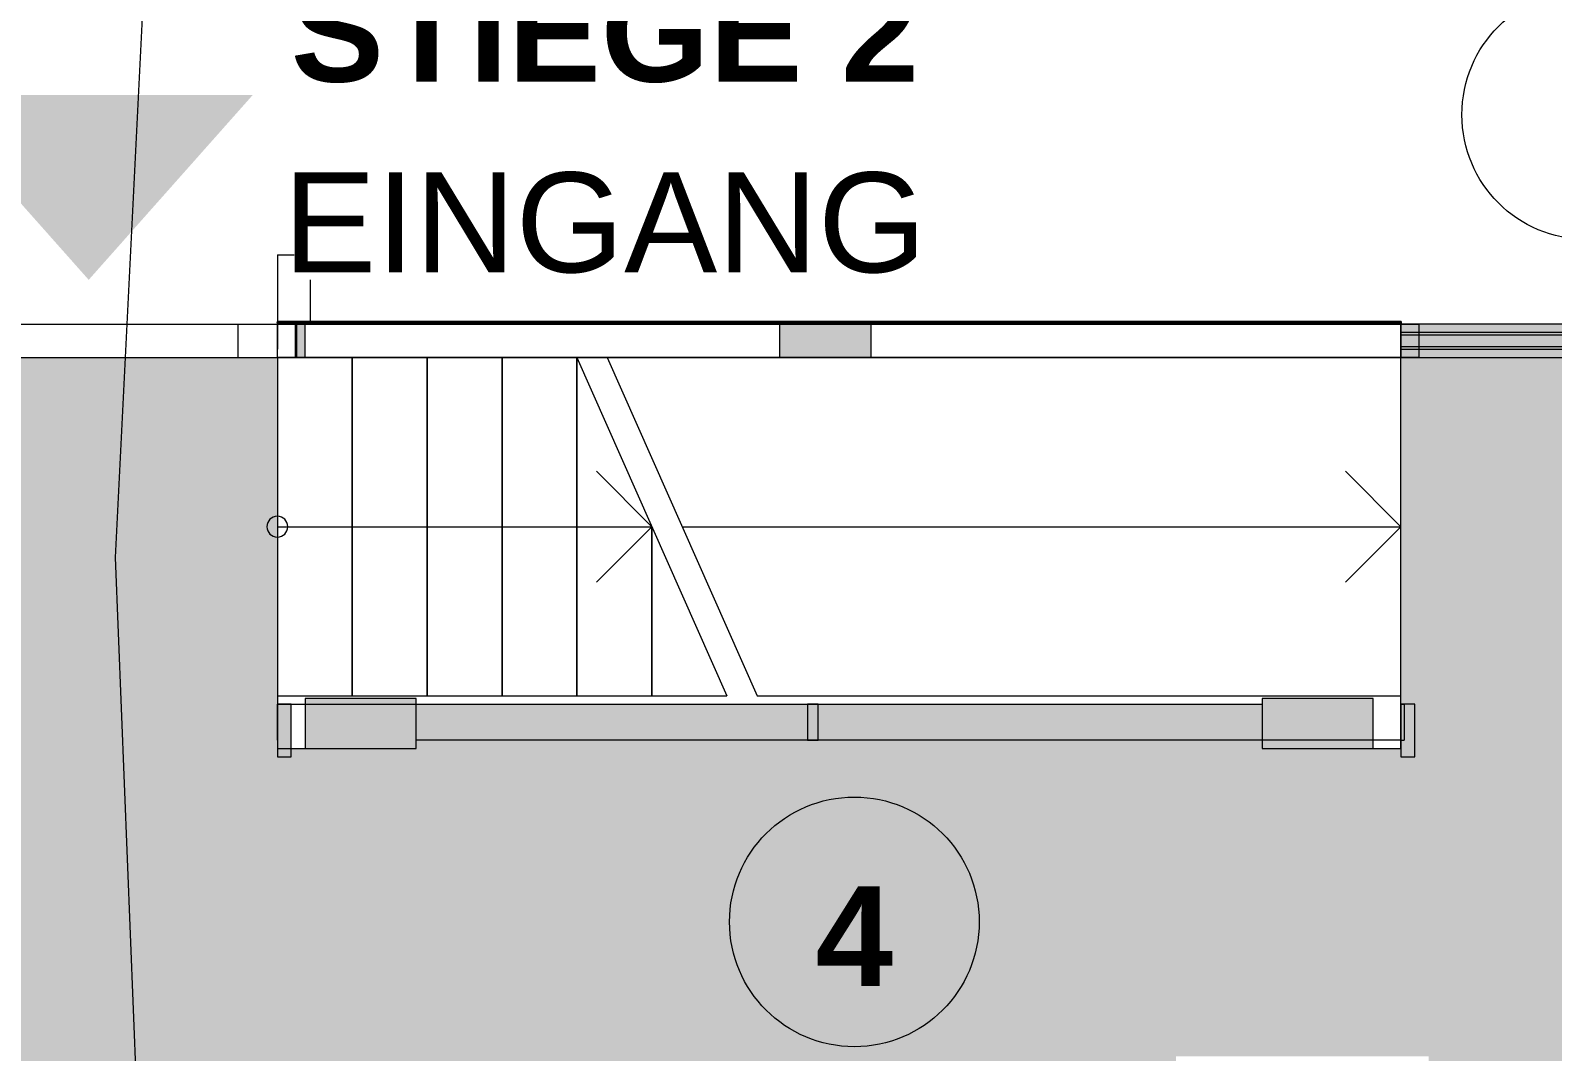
# Model space of a CAD drawing. Header units: metres. Extents: x -3.9 to 83, y -38 to 6.2.
# Drawn here: x 37.72 to 43.21, y -26.16 to -22.48 of the extents above; entities that cross this region are included whole.
import ezdxf

# ---------------------------------------------------------------- set-up
doc = ezdxf.new("R2010")
doc.units = ezdxf.units.M
doc.header["$MEASUREMENT"] = 0
doc.set_wipeout_variables(frame=1)
doc.linetypes.add('Schnittlinie', pattern=[0.006, 0.003, -0.0015, 0, -0.0015])
doc.linetypes.add('Wipeout_Contour', pattern=[1, 0, -1])
for name, color, linetype in [('0._Erdgeschoß PP Icon_1_0', 7, 'Continuous'), ('0._Erdgeschoß PP Icon_1_110 Wand Aussen', 7, 'Continuous'), ('0._Erdgeschoß PP Icon_1_140 Brüstung', 7, 'Continuous'), ('0._Erdgeschoß PP Icon_1_150 Stütze', 7, 'Continuous'), ('0._Erdgeschoß PP Icon_1_165 Fassadengestaltung 1 Rankgerüst', 7, 'Continuous'), ('0._Erdgeschoß PP Icon_1_410 Treppe', 7, 'Continuous'), ('0._Erdgeschoß PP Icon_1_710 Gelände', 7, 'Continuous'), ('0._Erdgeschoß PP Icon_1_810 Raum', 7, 'Continuous'), ('0._Erdgeschoß PP Icon_1_815 Raumbegrenzung', 7, 'Continuous'), ('0._Erdgeschoß PP Icon_1_905 VP Beschriftung Übersicht.Übersicht', 7, 'Continuous')]:
    doc.layers.add(name, color=color, linetype=linetype)
doc.styles.add('ERSTELLTER_STIL_11', font='arial.ttf')

msp = doc.modelspace()

# ---------------------------------------------------------------- wipeouts: each hides what was drawn before it
at = {"color": 254, "linetype": 'Wipeout_Contour', "lineweight": 0, "ltscale": 193.488375}
msp.add_wipeout([(28.2051, 3.5109), (28.2051, -37.8391), (52.5858, -37.8391), (52.5858, 3.5109)], dxfattribs=at).dxf.layer = '0._Erdgeschoß PP Icon_1_0'

# ---------------------------------------------------------------- next in the draw order: hatches: boundary and pattern name
at = {"layer": '0._Erdgeschoß PP Icon_1_110 Wand Aussen', "linetype": 'Continuous', "lineweight": 0, "true_color": 0x000000}
for points in [[(43.9734, -23.5404), (42.6634, -23.5404), (42.6634, -23.5704), (43.9734, -23.5704)], [(43.9234, -23.5804), (42.6634, -23.5804), (42.6634, -23.6204), (43.9234, -23.6204)], [(43.8834, -23.6304), (42.6634, -23.6304), (42.6634, -23.6604), (43.8834, -23.6604)]]:
    msp.add_hatch(color=18, dxfattribs=at).paths.add_polyline_path(points)
at = {"layer": '0._Erdgeschoß PP Icon_1_110 Wand Aussen', "linetype": 'Continuous', "lineweight": 0, "true_color": 0xffffff}
for points in [[(43.9634, -23.5704), (42.6634, -23.5704), (42.6634, -23.5804), (43.9634, -23.5804)], [(43.9134, -23.6204), (42.6634, -23.6204), (42.6634, -23.6304), (43.9134, -23.6304)]]:
    msp.add_hatch(color=7, dxfattribs=at).paths.add_polyline_path(points)
at = {"layer": '0._Erdgeschoß PP Icon_1_140 Brüstung', "linetype": 'Continuous', "lineweight": 0, "true_color": 0x000000}
for points in [[(38.6134, -24.9104), (38.6134, -25.1004), (38.6634, -25.1004), (38.6634, -24.9104)], [(42.6634, -24.9104), (42.6634, -25.1004), (42.7134, -25.1004), (42.7134, -24.9104)]]:
    msp.add_hatch(color=18, dxfattribs=at).paths.add_polyline_path(points)
at = {"layer": '0._Erdgeschoß PP Icon_1_150 Stütze', "linetype": 'Continuous', "lineweight": 0, "true_color": 0x000000}
for points in [[(38.7134, -25.0704), (39.1134, -25.0704), (39.1134, -24.8904), (38.7134, -24.8904)], [(42.1634, -25.0704), (42.5634, -25.0704), (42.5634, -24.8904), (42.1634, -24.8904)]]:
    msp.add_hatch(color=18, dxfattribs=at).paths.add_polyline_path(points)
at = {"layer": '0._Erdgeschoß PP Icon_1_810 Raum', "linetype": 'Continuous', "lineweight": 0, "true_color": 0x191919}
msp.add_hatch(color=250, dxfattribs=at).paths.add_polyline_path([(44.1534, -26.3404), (44.1534, -25.1104), (43.8834, -25.1104), (43.8834, -23.6604), (42.6634, -23.6604), (42.6634, -25.0704), (42.1634, -25.0704), (42.1634, -24.9104), (39.1134, -24.9104), (39.1134, -25.0704), (38.6134, -25.0704), (38.6134, -23.6604), (37.2534, -23.6604), (37.2534, -23.8454), (37.2534, -26.3404), (39.6934, -26.3404), (39.8734, -26.3404), (39.8734, -26.4304), (41.4934, -26.4304), (41.4934, -26.3404), (41.6734, -26.3404), (41.8534, -26.3404), (41.8534, -26.1804), (42.7634, -26.1804), (42.7634, -26.3404)])
at = {"layer": '0._Erdgeschoß PP Icon_1_905 VP Beschriftung Übersicht.Übersicht', "linetype": 'Continuous', "lineweight": 0, "true_color": 0x003a6c}
msp.add_hatch(color=156, dxfattribs=at).paths.add_polyline_path([(38.5246, -22.7142), (37.3422, -22.7142), (37.9334, -23.3804)])
at = {"layer": '0._Erdgeschoß PP Icon_1_905 VP Beschriftung Übersicht.Übersicht', "linetype": 'Continuous', "lineweight": 0, "true_color": 0x00070e}
msp.add_hatch(color=178, dxfattribs=at).paths.add_polyline_path([(38.5246, -22.7142), (37.3422, -22.7142), (37.9334, -23.3804)])

# ---------------------------------------------------------------- next in the draw order: linework, layer by layer
at = {"layer": '0._Erdgeschoß PP Icon_1_110 Wand Aussen', "color": 7, "linetype": 'Continuous', "lineweight": 18, "ltscale": 1000}
for p, q in [((43.9634, -23.5704), (42.6634, -23.5704)), ((43.9234, -23.5804), (42.6634, -23.5804)), ((42.6634, -23.6204), (43.9134, -23.6204)), ((42.6634, -23.6304), (43.8834, -23.6304))]:
    msp.add_line(p, q, dxfattribs=at)
at = {"layer": '0._Erdgeschoß PP Icon_1_110 Wand Aussen', "color": 7, "linetype": 'Continuous', "lineweight": 18, "ltscale": 1000, "flags": 128}
for points in [[(43.9734, -23.5404), (42.6634, -23.5404)], [(42.6634, -23.5404), (42.6634, -23.5704)], [(42.6634, -23.5704), (42.6634, -23.5804)], [(42.6634, -23.5804), (42.6634, -23.6204)], [(42.6634, -23.6204), (42.6634, -23.6304)], [(42.6634, -23.6304), (42.6634, -23.6604)], [(42.6634, -23.6604), (43.8834, -23.6604)]]:
    msp.add_lwpolyline(points, dxfattribs=at)
at = {"layer": '0._Erdgeschoß PP Icon_1_140 Brüstung', "color": 7, "linetype": 'Schnittlinie', "lineweight": 13, "ltscale": 1000, "flags": 128}
for points in [[(38.4722, -23.6604), (38.4722, -23.5404)], [(42.7284, -23.5404), (42.7284, -23.6604)], [(38.6134, -24.9104), (42.6634, -24.9104)], [(38.6134, -25.0404), (38.6134, -24.9104)], [(39.1134, -24.9104), (40.525, -24.9104)], [(39.1134, -25.0404), (39.1134, -24.9104)], [(40.525, -24.9104), (40.525, -25.0404)], [(40.5625, -24.9104), (40.525, -24.9104)], [(40.5625, -25.0404), (40.5625, -24.9104)], [(42.6634, -24.9104), (42.6749, -24.9104)], [(42.6634, -24.9104), (42.6634, -25.0404)], [(42.6749, -24.9104), (42.6749, -25.0404)], [(42.6634, -25.0404), (38.6134, -25.0404)], [(40.525, -25.0404), (39.1134, -25.0404)], [(40.525, -25.0404), (40.5625, -25.0404)], [(42.6634, -25.0404), (42.6749, -25.0404)]]:
    msp.add_lwpolyline(points, dxfattribs=at)
at = {"layer": '0._Erdgeschoß PP Icon_1_140 Brüstung', "color": 255, "linetype": 'Schnittlinie', "lineweight": 0, "ltscale": 1000, "flags": 128}
for points in [[(38.6134, -24.9104), (38.6134, -25.1004), (38.6634, -25.1004), (38.6634, -24.9104)], [(42.6634, -24.9104), (42.6634, -25.1004), (42.7134, -25.1004), (42.7134, -24.9104)]]:
    msp.add_lwpolyline(points, close=True, dxfattribs=at)
at = {"layer": '0._Erdgeschoß PP Icon_1_150 Stütze', "color": 7, "linetype": 'Continuous', "lineweight": 18, "ltscale": 1000, "flags": 128}
for points in [[(38.7134, -25.0704), (39.1134, -25.0704), (39.1134, -24.8904), (38.7134, -24.8904)], [(42.1634, -25.0704), (42.5634, -25.0704), (42.5634, -24.8904), (42.1634, -24.8904)]]:
    msp.add_lwpolyline(points, close=True, dxfattribs=at)
at = {"layer": '0._Erdgeschoß PP Icon_1_410 Treppe', "color": 7, "linetype": 'Continuous', "lineweight": 18, "ltscale": 1000}
for p, q in [((38.8834, -23.6604), (38.6134, -23.6604)), ((38.6134, -23.6604), (38.6134, -24.8804)), ((38.8834, -24.8804), (38.8834, -23.6604)), ((39.1534, -23.6604), (38.8834, -23.6604)), ((38.8834, -23.6604), (38.8834, -24.8804)), ((39.1534, -24.8804), (39.1534, -23.6604)), ((39.4234, -23.6604), (39.1534, -23.6604)), ((39.1534, -23.6604), (39.1534, -24.8804)), ((39.4234, -24.8804), (39.4234, -23.6604)), ((39.6934, -23.6604), (39.4234, -23.6604)), ((39.4234, -23.6604), (39.4234, -24.8804)), ((39.6934, -24.8804), (39.6934, -23.6604)), ((39.6934, -23.6604), (39.6934, -24.8804)), ((39.6934, -23.6604), (40.2334, -24.8804)), ((39.9634, -24.8804), (39.9634, -24.2704)), ((39.9634, -24.2704), (39.9634, -24.8804)), ((38.6134, -24.8804), (38.8834, -24.8804)), ((38.8834, -24.8804), (39.1534, -24.8804)), ((39.1534, -24.8804), (39.4234, -24.8804)), ((39.4234, -24.8804), (39.6934, -24.8804)), ((39.6934, -24.8804), (39.9634, -24.8804)), ((39.9634, -24.8804), (40.2334, -24.8804))]:
    msp.add_line(p, q, dxfattribs=at)
at = {"layer": '0._Erdgeschoß PP Icon_1_410 Treppe', "color": 7, "linetype": 'Schnittlinie', "lineweight": 18, "ltscale": 1000}
for p, q in [((42.6634, -23.6604), (39.8028, -23.6604)), ((39.8028, -23.6604), (40.3428, -24.8804)), ((42.6634, -24.8804), (42.6634, -23.6604)), ((40.3428, -24.8804), (42.6634, -24.8804))]:
    msp.add_line(p, q, dxfattribs=at)
at = {"layer": '0._Erdgeschoß PP Icon_1_410 Treppe', "color": 7, "linetype": 'Continuous', "lineweight": 13, "ltscale": 1000}
for p, q in [((39.9634, -24.2704), (39.7634, -24.0704)), ((38.6134, -24.2704), (38.8834, -24.2704)), ((38.8834, -24.2704), (39.9634, -24.2704)), ((39.7634, -24.4704), (39.9634, -24.2704))]:
    msp.add_line(p, q, dxfattribs=at)
at = {"layer": '0._Erdgeschoß PP Icon_1_410 Treppe', "color": 7, "linetype": 'Schnittlinie', "lineweight": 13, "ltscale": 1000}
for p, q in [((42.6634, -24.2704), (42.4634, -24.0704)), ((40.0728, -24.2704), (42.3934, -24.2704)), ((42.3934, -24.2704), (42.6634, -24.2704)), ((42.4634, -24.4704), (42.6634, -24.2704))]:
    msp.add_line(p, q, dxfattribs=at)
at = {"layer": '0._Erdgeschoß PP Icon_1_410 Treppe', "color": 7, "linetype": 'Continuous', "lineweight": 13, "ltscale": 1000, "flags": 128}
msp.add_lwpolyline([(38.6134, -24.3079, 1), (38.6134, -24.2329, 1)], format="xyb", close=True, dxfattribs=at)
at = {"layer": '0._Erdgeschoß PP Icon_1_710 Gelände', "color": 83, "linetype": 'Continuous', "lineweight": 13, "ltscale": 1000, "true_color": 0x89cd89}
for p, q in [((38.447, -16.0206), (38.0285, -24.3819)), ((38.0285, -24.3819), (38.2203, -29.1797))]:
    msp.add_line(p, q, dxfattribs=at)
at = {"layer": '0._Erdgeschoß PP Icon_1_905 VP Beschriftung Übersicht.Übersicht', "color": 7, "linetype": 'Continuous', "lineweight": 13, "ltscale": 1000}
for centre in [(43.3334, -22.785), (40.6934, -25.6952)]:
    msp.add_circle(centre, 0.45, dxfattribs=at)

# ---------------------------------------------------------------- next in the draw order: texts
at = {"layer": '0._Erdgeschoß PP Icon_1_905 VP Beschriftung Übersicht.Übersicht', "color": 7, "linetype": 'Continuous', "lineweight": 13, "insert": (40.6934, -25.9266), "char_height": 0.360003, "attachment_point": 8, "style": 'ERSTELLTER_STIL_11'}
msp.add_mtext('\\A1;{\\pqc;\\fHelvetica|b1|i0|c0|p0;\\W1.000000;4}', dxfattribs=at)

# ---------------------------------------------------------------- next in the draw order: wipeouts: each hides what was drawn before it
at = {"color": 254, "linetype": 'Wipeout_Contour', "lineweight": 0, "ltscale": 184.14431}
msp.add_wipeout([(38.7334, -23.5704), (40.3534, -23.5704), (40.3534, -23.5404), (38.7334, -23.5404)], dxfattribs=at).dxf.layer = '0._Erdgeschoß PP Icon_1_140 Brüstung'

# ---------------------------------------------------------------- next in the draw order: linework, layer by layer
at = {"layer": '0._Erdgeschoß PP Icon_1_165 Fassadengestaltung 1 Rankgerüst', "color": 7, "linetype": 'Continuous', "lineweight": 13, "ltscale": 1000}
for p, q in [((38.8165, -23.5344), (38.8154, -23.5344)), ((38.8154, -23.5344), (38.8154, -23.5354)), ((38.8154, -23.5354), (38.8165, -23.5354)), ((38.8165, -23.5354), (38.8154, -23.5354)), ((38.8159, -23.5344), (38.8159, -23.5354)), ((38.9172, -23.5344), (38.8165, -23.5344)), ((38.9172, -23.5354), (38.8165, -23.5354)), ((38.9166, -23.5344), (38.9166, -23.5354)), ((39.0179, -23.5344), (38.9172, -23.5344)), ((38.9172, -23.5344), (38.9172, -23.5354)), ((39.0179, -23.5354), (38.9172, -23.5354)), ((38.9177, -23.5344), (38.9177, -23.5354)), ((39.019, -23.5344), (39.0179, -23.5344)), ((39.0179, -23.5344), (39.0179, -23.5354)), ((39.019, -23.5354), (39.0179, -23.5354)), ((39.0184, -23.5344), (39.0184, -23.5354)), ((39.1197, -23.5344), (39.019, -23.5344)), ((39.019, -23.5344), (39.019, -23.5354)), ((39.1197, -23.5354), (39.019, -23.5354)), ((39.1191, -23.5344), (39.1191, -23.5354)), ((39.2204, -23.5344), (39.1197, -23.5344)), ((39.1197, -23.5344), (39.1197, -23.5354)), ((39.2204, -23.5354), (39.1197, -23.5354)), ((39.1202, -23.5344), (39.1202, -23.5354)), ((39.2215, -23.5344), (39.2204, -23.5344)), ((39.2204, -23.5344), (39.2204, -23.5354)), ((39.2204, -23.5354), (39.2215, -23.5354)), ((39.2215, -23.5354), (39.2204, -23.5354)), ((39.2209, -23.5344), (39.2209, -23.5354)), ((39.3222, -23.5344), (39.2215, -23.5344)), ((39.3222, -23.5354), (39.2215, -23.5354)), ((39.3227, -23.5354), (39.3216, -23.5354)), ((39.4229, -23.5344), (39.3222, -23.5344)), ((39.3222, -23.5344), (39.3222, -23.5354)), ((39.4229, -23.5354), (39.3222, -23.5354)), ((39.3227, -23.5344), (39.3227, -23.5354)), ((39.424, -23.5344), (39.4229, -23.5344)), ((39.4229, -23.5344), (39.4229, -23.5354)), ((39.424, -23.5354), (39.4229, -23.5354)), ((39.4229, -23.5354), (39.424, -23.5354)), ((39.4234, -23.5344), (39.4234, -23.5354)), ((39.5247, -23.5344), (39.424, -23.5344)), ((39.5247, -23.5354), (39.424, -23.5354)), ((39.5252, -23.5354), (39.5241, -23.5354)), ((39.6254, -23.5344), (39.5247, -23.5344)), ((39.5247, -23.5344), (39.5247, -23.5354)), ((39.6254, -23.5354), (39.5247, -23.5354)), ((39.5252, -23.5344), (39.5252, -23.5354)), ((39.6254, -23.5344), (39.6254, -23.5354)), ((39.6265, -23.5344), (39.6254, -23.5344)), ((39.6265, -23.5354), (39.6254, -23.5354)), ((39.6259, -23.5344), (39.6259, -23.5354)), ((39.7272, -23.5344), (39.6265, -23.5344)), ((39.6265, -23.5344), (39.6265, -23.5354)), ((39.7272, -23.5354), (39.6265, -23.5354)), ((39.7266, -23.5344), (39.7266, -23.5354)), ((39.8279, -23.5344), (39.7272, -23.5344)), ((39.7272, -23.5344), (39.7272, -23.5354)), ((39.8279, -23.5354), (39.7272, -23.5354)), ((39.7277, -23.5344), (39.7277, -23.5354)), ((39.829, -23.5344), (39.8279, -23.5344)), ((39.8279, -23.5344), (39.8279, -23.5354)), ((39.8279, -23.5354), (39.829, -23.5354)), ((39.829, -23.5354), (39.8279, -23.5354)), ((39.8284, -23.5344), (39.8284, -23.5354)), ((39.9297, -23.5344), (39.829, -23.5344)), ((39.9297, -23.5354), (39.829, -23.5354)), ((39.9291, -23.5344), (39.9291, -23.5354)), ((40.0304, -23.5344), (39.9297, -23.5344)), ((39.9297, -23.5344), (39.9297, -23.5354)), ((40.0304, -23.5354), (39.9297, -23.5354)), ((39.9302, -23.5344), (39.9302, -23.5354)), ((40.0315, -23.5344), (40.0304, -23.5344)), ((40.0304, -23.5344), (40.0304, -23.5354)), ((40.0304, -23.5354), (40.0315, -23.5354)), ((40.0315, -23.5354), (40.0304, -23.5354)), ((40.0309, -23.5344), (40.0309, -23.5354)), ((40.1322, -23.5344), (40.0315, -23.5344)), ((40.1322, -23.5354), (40.0315, -23.5354)), ((40.1327, -23.5354), (40.1316, -23.5354)), ((40.2329, -23.5344), (40.1322, -23.5344)), ((40.1322, -23.5344), (40.1322, -23.5354)), ((40.2329, -23.5354), (40.1322, -23.5354)), ((40.1327, -23.5344), (40.1327, -23.5354)), ((40.234, -23.5344), (40.2329, -23.5344)), ((40.2329, -23.5344), (40.2329, -23.5354)), ((40.2329, -23.5354), (40.234, -23.5354)), ((40.234, -23.5354), (40.2329, -23.5354)), ((40.2334, -23.5344), (40.2334, -23.5354))]:
    msp.add_line(p, q, dxfattribs=at)

# ---------------------------------------------------------------- next in the draw order: wipeouts: each hides what was drawn before it
at = {"color": 254, "linetype": 'Wipeout_Contour', "lineweight": 0, "ltscale": 135.821621}
msp.add_wipeout([(38.7334, -23.5404), (38.7034, -23.5704), (38.7334, -23.5704)], dxfattribs=at).dxf.layer = '0._Erdgeschoß PP Icon_1_140 Brüstung'
at = {"color": 254, "linetype": 'Wipeout_Contour', "lineweight": 0, "ltscale": 136.023208}
msp.add_wipeout([(38.6134, -23.6304), (38.6134, -23.6604), (38.6434, -23.6304)], dxfattribs=at).dxf.layer = '0._Erdgeschoß PP Icon_1_140 Brüstung'
at = {"color": 254, "linetype": 'Wipeout_Contour', "lineweight": 0, "ltscale": 184.328841}
msp.add_wipeout([(38.7334, -23.6604), (40.3534, -23.6604), (40.3534, -23.6304), (38.7334, -23.6304)], dxfattribs=at).dxf.layer = '0._Erdgeschoß PP Icon_1_140 Brüstung'

# ---------------------------------------------------------------- next in the draw order: linework, layer by layer
at = {"layer": '0._Erdgeschoß PP Icon_1_140 Brüstung', "color": 7, "linetype": 'Continuous', "lineweight": 18, "ltscale": 1000, "flags": 128}
msp.add_lwpolyline([(40.3534, -23.5404), (38.7334, -23.5404)], dxfattribs=at)

# ---------------------------------------------------------------- next in the draw order: wipeouts: each hides what was drawn before it
at = {"color": 254, "linetype": 'Wipeout_Contour', "lineweight": 0, "ltscale": 184.185074}
msp.add_wipeout([(38.7334, -23.5804), (40.3534, -23.5804), (40.3534, -23.5704), (38.7334, -23.5704)], dxfattribs=at).dxf.layer = '0._Erdgeschoß PP Icon_1_140 Brüstung'
at = {"color": 254, "linetype": 'Wipeout_Contour', "lineweight": 0, "ltscale": 181.139644}
msp.add_wipeout([(38.6434, -23.6304), (38.6134, -23.6604), (38.7334, -23.6604), (38.7334, -23.6304)], dxfattribs=at).dxf.layer = '0._Erdgeschoß PP Icon_1_140 Brüstung'

# ---------------------------------------------------------------- next in the draw order: linework, layer by layer
at = {"layer": '0._Erdgeschoß PP Icon_1_140 Brüstung', "color": 7, "linetype": 'Continuous', "lineweight": 18, "ltscale": 1000}
msp.add_line((38.7122, -23.6604), (38.6822, -23.6604), dxfattribs=at)
at = {"layer": '0._Erdgeschoß PP Icon_1_140 Brüstung', "color": 7, "linetype": 'Continuous', "lineweight": 18, "ltscale": 1000, "flags": 128}
for points in [[(38.6134, -23.6604), (38.6134, -23.6304)], [(38.6134, -23.6604), (40.3534, -23.6604)], [(38.6822, -23.6604), (38.6134, -23.6604)]]:
    msp.add_lwpolyline(points, dxfattribs=at)

# ---------------------------------------------------------------- next in the draw order: wipeouts: each hides what was drawn before it
at = {"color": 254, "linetype": 'Wipeout_Contour', "lineweight": 0, "ltscale": 181.112195}
msp.add_wipeout([(38.7334, -23.5704), (38.7034, -23.5704), (38.6934, -23.5804), (38.7334, -23.5804)], dxfattribs=at).dxf.layer = '0._Erdgeschoß PP Icon_1_140 Brüstung'
at = {"color": 254, "linetype": 'Wipeout_Contour', "lineweight": 0, "ltscale": 184.287592}
msp.add_wipeout([(38.7334, -23.6304), (40.3534, -23.6304), (40.3534, -23.6204), (38.7334, -23.6204)], dxfattribs=at).dxf.layer = '0._Erdgeschoß PP Icon_1_140 Brüstung'

# ---------------------------------------------------------------- next in the draw order: wipeouts: each hides what was drawn before it
at = {"color": 254, "linetype": 'Wipeout_Contour', "lineweight": 0, "ltscale": 181.251083}
msp.add_wipeout([(38.7334, -23.6204), (38.6534, -23.6204), (38.6434, -23.6304), (38.7334, -23.6304)], dxfattribs=at).dxf.layer = '0._Erdgeschoß PP Icon_1_140 Brüstung'

# ---------------------------------------------------------------- next in the draw order: wipeouts: each hides what was drawn before it
at = {"color": 254, "linetype": 'Wipeout_Contour', "lineweight": 0, "ltscale": 184.236612}
msp.add_wipeout([(38.7334, -23.6204), (40.3534, -23.6204), (40.3534, -23.5804), (38.7334, -23.5804)], dxfattribs=at).dxf.layer = '0._Erdgeschoß PP Icon_1_140 Brüstung'

# ---------------------------------------------------------------- next in the draw order: wipeouts: each hides what was drawn before it
at = {"color": 254, "linetype": 'Wipeout_Contour', "lineweight": 0, "ltscale": 180.907273}
msp.add_wipeout([(38.7334, -23.5804), (38.6934, -23.5804), (38.6534, -23.6204), (38.7334, -23.6204)], dxfattribs=at).dxf.layer = '0._Erdgeschoß PP Icon_1_140 Brüstung'
at = {"color": 254, "linetype": 'Wipeout_Contour', "lineweight": 0, "ltscale": 190.950469}
msp.add_wipeout([(42.6634, -23.5404), (40.3534, -23.5404), (40.3534, -23.5704), (42.6634, -23.5704)], dxfattribs=at).dxf.layer = '0._Erdgeschoß PP Icon_1_140 Brüstung'
at = {"color": 254, "linetype": 'Wipeout_Contour', "lineweight": 0, "ltscale": 191.128481}
msp.add_wipeout([(40.3534, -23.6604), (42.6634, -23.6604), (42.6634, -23.6304), (40.3534, -23.6304)], dxfattribs=at).dxf.layer = '0._Erdgeschoß PP Icon_1_140 Brüstung'

# ---------------------------------------------------------------- next in the draw order: linework, layer by layer
at = {"layer": '0._Erdgeschoß PP Icon_1_140 Brüstung', "color": 7, "linetype": 'Continuous', "lineweight": 18, "ltscale": 1000}
for p, q in [((40.7526, -23.5404), (40.4241, -23.5404)), ((40.7526, -23.6604), (40.4241, -23.6604))]:
    msp.add_line(p, q, dxfattribs=at)
at = {"layer": '0._Erdgeschoß PP Icon_1_140 Brüstung', "color": 7, "linetype": 'Continuous', "lineweight": 18, "ltscale": 1000, "flags": 128}
for points in [[(42.6634, -23.5404), (40.3534, -23.5404)], [(40.4241, -23.6604), (38.6784, -23.6604)], [(40.3534, -23.6604), (42.6634, -23.6604)]]:
    msp.add_lwpolyline(points, dxfattribs=at)
at = {"layer": '0._Erdgeschoß PP Icon_1_140 Brüstung', "color": 7, "linetype": 'Schnittlinie', "lineweight": 13, "ltscale": 1000, "flags": 128}
for points in [[(40.4241, -23.5404), (42.7284, -23.5404)], [(42.6634, -23.6604), (38.4722, -23.6604)], [(42.6634, -23.6604), (38.6134, -23.6604)], [(42.6634, -23.6604), (38.6822, -23.6604)], [(42.7284, -23.6604), (40.4241, -23.6604)]]:
    msp.add_lwpolyline(points, dxfattribs=at)
at = {"layer": '0._Erdgeschoß PP Icon_1_165 Fassadengestaltung 1 Rankgerüst', "color": 7, "linetype": 'Continuous', "lineweight": 13, "ltscale": 1000}
for p, q in [((40.3347, -23.5344), (40.234, -23.5344)), ((40.3347, -23.5354), (40.234, -23.5354)), ((40.3341, -23.5344), (40.3341, -23.5354)), ((40.4354, -23.5344), (40.3347, -23.5344)), ((40.3347, -23.5344), (40.3347, -23.5354)), ((40.4354, -23.5354), (40.3347, -23.5354)), ((40.3352, -23.5344), (40.3352, -23.5354)), ((40.4365, -23.5344), (40.4354, -23.5344)), ((40.4354, -23.5344), (40.4354, -23.5354)), ((40.4365, -23.5354), (40.4354, -23.5354)), ((40.4354, -23.5354), (40.4365, -23.5354)), ((40.4359, -23.5344), (40.4359, -23.5354)), ((40.4359, -23.5344), (40.4359, -23.5354)), ((40.4359, -23.5344), (40.4359, -23.5354)), ((40.4359, -23.5344), (40.4359, -23.5354)), ((40.4359, -23.5344), (40.4359, -23.5354)), ((40.4359, -23.5344), (40.4359, -23.5354)), ((40.5372, -23.5344), (40.4365, -23.5344)), ((40.5372, -23.5354), (40.4365, -23.5354)), ((40.5366, -23.5344), (40.5366, -23.5354)), ((40.5372, -23.5344), (40.5372, -23.5354)), ((40.5372, -23.5344), (40.5372, -23.5354)), ((40.5372, -23.5344), (40.5372, -23.5354)), ((40.5372, -23.5344), (40.5372, -23.5354)), ((40.5372, -23.5344), (40.5372, -23.5354)), ((40.6379, -23.5344), (40.5372, -23.5344)), ((40.5372, -23.5344), (40.5372, -23.5354)), ((40.6379, -23.5354), (40.5372, -23.5354)), ((40.5377, -23.5344), (40.5377, -23.5354)), ((40.639, -23.5344), (40.6379, -23.5344)), ((40.6379, -23.5344), (40.6379, -23.5354)), ((40.639, -23.5354), (40.6379, -23.5354)), ((40.6379, -23.5354), (40.639, -23.5354)), ((40.6384, -23.5344), (40.6384, -23.5354)), ((40.7397, -23.5344), (40.639, -23.5344)), ((40.7397, -23.5354), (40.639, -23.5354)), ((40.7402, -23.5354), (40.7391, -23.5354)), ((40.8404, -23.5344), (40.7397, -23.5344)), ((40.7397, -23.5344), (40.7397, -23.5354)), ((40.8404, -23.5354), (40.7397, -23.5354)), ((40.7402, -23.5344), (40.7402, -23.5354)), ((40.8415, -23.5344), (40.8404, -23.5344)), ((40.8404, -23.5344), (40.8404, -23.5354)), ((40.8404, -23.5354), (40.8415, -23.5354)), ((40.8415, -23.5354), (40.8404, -23.5354)), ((40.8409, -23.5344), (40.8409, -23.5354)), ((40.9427, -23.5354), (40.8415, -23.5344)), ((40.9422, -23.5354), (40.8415, -23.5354)), ((40.9416, -23.5344), (40.9416, -23.5354)), ((41.0429, -23.5344), (40.9422, -23.5344)), ((40.9422, -23.5344), (40.9422, -23.5354)), ((41.0429, -23.5354), (40.9422, -23.5354)), ((40.9427, -23.5344), (40.9427, -23.5354)), ((41.044, -23.5344), (41.0429, -23.5344)), ((41.0429, -23.5344), (41.0429, -23.5354)), ((41.0429, -23.5354), (41.044, -23.5354)), ((41.044, -23.5354), (41.0429, -23.5354)), ((41.0434, -23.5344), (41.0434, -23.5354)), ((41.1447, -23.5344), (41.044, -23.5344)), ((41.1447, -23.5354), (41.044, -23.5354)), ((41.1452, -23.5354), (41.1441, -23.5354)), ((41.2454, -23.5344), (41.1447, -23.5344)), ((41.1447, -23.5344), (41.1447, -23.5354)), ((41.2454, -23.5354), (41.1447, -23.5354)), ((41.1452, -23.5344), (41.1452, -23.5354)), ((41.2465, -23.5344), (41.2454, -23.5344)), ((41.2454, -23.5344), (41.2454, -23.5354)), ((41.2454, -23.5354), (41.2465, -23.5354)), ((41.2465, -23.5354), (41.2454, -23.5354)), ((41.2459, -23.5344), (41.2459, -23.5354)), ((41.3472, -23.5344), (41.2465, -23.5344)), ((41.3472, -23.5354), (41.2465, -23.5354)), ((41.3466, -23.5344), (41.3466, -23.5354)), ((41.4479, -23.5344), (41.3472, -23.5344)), ((41.3472, -23.5344), (41.3472, -23.5354)), ((41.4479, -23.5354), (41.3472, -23.5354)), ((41.3477, -23.5344), (41.3477, -23.5354)), ((41.449, -23.5344), (41.4479, -23.5344)), ((41.4479, -23.5344), (41.4479, -23.5354)), ((41.4479, -23.5354), (41.449, -23.5354)), ((41.449, -23.5354), (41.4479, -23.5354)), ((41.4484, -23.5344), (41.4484, -23.5354)), ((41.5497, -23.5344), (41.449, -23.5344)), ((41.5497, -23.5354), (41.449, -23.5354)), ((41.5491, -23.5344), (41.5491, -23.5354)), ((41.6504, -23.5344), (41.5497, -23.5344)), ((41.5497, -23.5344), (41.5497, -23.5354)), ((41.6504, -23.5354), (41.5497, -23.5354)), ((41.5502, -23.5344), (41.5502, -23.5354)), ((41.6515, -23.5344), (41.6504, -23.5344)), ((41.6504, -23.5344), (41.6504, -23.5354)), ((41.6515, -23.5354), (41.6504, -23.5354)), ((41.6509, -23.5344), (41.6509, -23.5354)), ((41.7522, -23.5344), (41.6515, -23.5344)), ((41.6515, -23.5344), (41.6515, -23.5354)), ((41.7522, -23.5354), (41.6515, -23.5354)), ((41.7527, -23.5354), (41.7516, -23.5354)), ((41.8529, -23.5344), (41.7522, -23.5344)), ((41.7522, -23.5344), (41.7522, -23.5354)), ((41.8529, -23.5354), (41.7522, -23.5354)), ((41.7527, -23.5344), (41.7527, -23.5354)), ((41.854, -23.5344), (41.8529, -23.5344)), ((41.8529, -23.5344), (41.8529, -23.5354)), ((41.8529, -23.5354), (41.854, -23.5354)), ((41.854, -23.5354), (41.8529, -23.5354)), ((41.8534, -23.5344), (41.8534, -23.5354)), ((41.9547, -23.5344), (41.854, -23.5344)), ((41.9547, -23.5354), (41.854, -23.5354)), ((41.9541, -23.5344), (41.9541, -23.5354)), ((42.0554, -23.5344), (41.9547, -23.5344)), ((41.9547, -23.5344), (41.9547, -23.5354)), ((42.0554, -23.5354), (41.9547, -23.5354)), ((41.9552, -23.5344), (41.9552, -23.5354)), ((42.0565, -23.5344), (42.0554, -23.5344)), ((42.0554, -23.5344), (42.0554, -23.5354)), ((42.0554, -23.5354), (42.0565, -23.5354)), ((42.0565, -23.5354), (42.0554, -23.5354)), ((42.0559, -23.5344), (42.0559, -23.5354)), ((42.1572, -23.5344), (42.0565, -23.5344)), ((42.1572, -23.5354), (42.0565, -23.5354)), ((42.1577, -23.5354), (42.1566, -23.5354)), ((42.2579, -23.5344), (42.1572, -23.5344)), ((42.1572, -23.5344), (42.1572, -23.5354)), ((42.2579, -23.5354), (42.1572, -23.5354)), ((42.1577, -23.5344), (42.1577, -23.5354)), ((42.259, -23.5344), (42.2579, -23.5344)), ((42.2579, -23.5344), (42.2579, -23.5354)), ((42.2579, -23.5354), (42.259, -23.5354)), ((42.259, -23.5354), (42.2579, -23.5354)), ((42.2584, -23.5344), (42.2584, -23.5354)), ((42.3597, -23.5344), (42.259, -23.5344)), ((42.3597, -23.5354), (42.259, -23.5354)), ((42.3602, -23.5354), (42.3591, -23.5354)), ((42.4604, -23.5344), (42.3597, -23.5344)), ((42.3597, -23.5344), (42.3597, -23.5354)), ((42.4604, -23.5354), (42.3597, -23.5354)), ((42.3602, -23.5344), (42.3602, -23.5354)), ((42.4615, -23.5344), (42.4604, -23.5344)), ((42.4604, -23.5344), (42.4604, -23.5354)), ((42.4604, -23.5354), (42.4615, -23.5354)), ((42.4615, -23.5354), (42.4604, -23.5354)), ((42.4609, -23.5344), (42.4609, -23.5354)), ((42.5622, -23.5344), (42.4615, -23.5344)), ((42.5622, -23.5354), (42.4615, -23.5354)), ((42.5627, -23.5354), (42.5616, -23.5354)), ((42.6629, -23.5344), (42.5622, -23.5344)), ((42.5622, -23.5344), (42.5622, -23.5354)), ((42.6629, -23.5354), (42.5622, -23.5354)), ((42.5627, -23.5344), (42.5627, -23.5354)), ((42.6634, -23.5344), (42.6629, -23.5344)), ((42.6629, -23.5344), (42.6629, -23.5354)), ((42.6634, -23.5354), (42.6629, -23.5354)), ((42.6634, -23.5344), (42.6634, -23.5354)), ((42.6634, -23.5354), (42.6634, -23.5344)), ((42.6634, -23.5344), (42.6644, -23.5354)), ((42.6644, -23.5354), (42.6634, -23.5354)), ((42.6644, -23.5304), (42.6644, -23.5404)), ((42.6644, -23.5304), (42.6644, -23.5404))]:
    msp.add_line(p, q, dxfattribs=at)

# ---------------------------------------------------------------- next in the draw order: wipeouts: each hides what was drawn before it
at = {"color": 254, "linetype": 'Wipeout_Contour', "lineweight": 0, "ltscale": 226.531598}
msp.add_wipeout([(38.6434, -23.6304), (38.7334, -23.5404), (38.7334, -23.2904), (38.6134, -23.2904), (38.6134, -23.6304)], dxfattribs=at).dxf.layer = '0._Erdgeschoß PP Icon_1_140 Brüstung'
at = {"color": 254, "linetype": 'Wipeout_Contour', "lineweight": 0, "ltscale": 190.989796}
msp.add_wipeout([(42.6634, -23.5704), (40.3534, -23.5704), (40.3534, -23.5804), (42.6634, -23.5804)], dxfattribs=at).dxf.layer = '0._Erdgeschoß PP Icon_1_140 Brüstung'
at = {"color": 254, "linetype": 'Wipeout_Contour', "lineweight": 0, "ltscale": 191.088692}
msp.add_wipeout([(40.3534, -23.6304), (42.6634, -23.6304), (42.6634, -23.6204), (40.3534, -23.6204)], dxfattribs=at).dxf.layer = '0._Erdgeschoß PP Icon_1_140 Brüstung'

# ---------------------------------------------------------------- next in the draw order: hatches: boundary and pattern name
at = {"layer": '0._Erdgeschoß PP Icon_1_140 Brüstung', "linetype": 'Continuous', "lineweight": 0, "true_color": 0x000000}
msp.add_hatch(color=18, dxfattribs=at).paths.add_polyline_path([(38.6822, -23.5404), (38.6822, -23.6604), (38.7122, -23.6604), (38.7122, -23.5404)])

# ---------------------------------------------------------------- next in the draw order: linework, layer by layer
at = {"layer": '0._Erdgeschoß PP Icon_1_140 Brüstung', "color": 7, "linetype": 'Continuous', "lineweight": 18, "ltscale": 1000}
for p, q in [((38.6822, -23.5404), (38.6822, -23.6604)), ((38.7122, -23.5404), (38.6822, -23.5404)), ((38.7122, -23.5404), (38.7122, -23.6604))]:
    msp.add_line(p, q, dxfattribs=at)
at = {"layer": '0._Erdgeschoß PP Icon_1_140 Brüstung', "color": 7, "linetype": 'Continuous', "lineweight": 18, "ltscale": 1000, "flags": 128}
for points in [[(38.6134, -23.2904), (38.7334, -23.2904)], [(38.6134, -23.2904), (38.6134, -23.6304)], [(38.7334, -23.5404), (38.7334, -23.2904)], [(38.6134, -23.5404), (38.6822, -23.5404)], [(38.6134, -23.6604), (38.6134, -23.5404)], [(38.6784, -23.5404), (40.4241, -23.5404)], [(38.6784, -23.6604), (38.6784, -23.5404)]]:
    msp.add_lwpolyline(points, dxfattribs=at)
at = {"layer": '0._Erdgeschoß PP Icon_1_140 Brüstung', "color": 7, "linetype": 'Schnittlinie', "lineweight": 13, "ltscale": 1000, "flags": 128}
for points in [[(38.4722, -23.5404), (42.6634, -23.5404)], [(38.6134, -23.5404), (42.6634, -23.5404)], [(38.6134, -23.6604), (38.6134, -23.5404)], [(38.6822, -23.5404), (42.6634, -23.5404)]]:
    msp.add_lwpolyline(points, dxfattribs=at)
at = {"layer": '0._Erdgeschoß PP Icon_1_165 Fassadengestaltung 1 Rankgerüst', "color": 7, "linetype": 'Continuous', "lineweight": 13, "ltscale": 1000}
for p, q in [((38.6124, -23.5304), (38.6124, -23.5404)), ((42.6644, -23.5304), (38.6124, -23.5304)), ((38.6124, -23.5304), (38.6124, -23.5404)), ((42.6644, -23.5304), (38.6124, -23.5304)), ((38.6124, -23.5344), (38.6124, -23.5354)), ((38.6124, -23.5354), (38.6124, -23.5344)), ((38.6124, -23.5344), (38.6134, -23.5354)), ((38.6134, -23.5354), (38.6124, -23.5354)), ((38.614, -23.5344), (38.6134, -23.5344)), ((38.614, -23.5354), (38.6134, -23.5354)), ((38.7147, -23.5344), (38.614, -23.5344)), ((38.614, -23.5344), (38.614, -23.5354)), ((38.7147, -23.5354), (38.614, -23.5354)), ((38.7141, -23.5344), (38.7141, -23.5354)), ((38.7141, -23.5354), (38.7152, -23.5354)), ((38.8154, -23.5344), (38.7147, -23.5344)), ((38.7147, -23.5344), (38.7147, -23.5354)), ((38.8154, -23.5354), (38.7147, -23.5354)), ((42.6644, -23.5404), (38.6124, -23.5404)), ((42.6644, -23.5404), (38.6124, -23.5404))]:
    msp.add_line(p, q, dxfattribs=at)
at = {"layer": '0._Erdgeschoß PP Icon_1_905 VP Beschriftung Übersicht.Übersicht', "color": 7, "linetype": 'Schnittlinie', "lineweight": 13, "ltscale": 1000, "flags": 128}
msp.add_lwpolyline([(37.2534, -23.5404), (38.6134, -23.5404)], dxfattribs=at)

# ---------------------------------------------------------------- next in the draw order: wipeouts: each hides what was drawn before it
at = {"color": 254, "linetype": 'Wipeout_Contour', "lineweight": 0, "ltscale": 191.039506}
msp.add_wipeout([(42.6634, -23.5804), (40.3534, -23.5804), (40.3534, -23.6204), (42.6634, -23.6204)], dxfattribs=at).dxf.layer = '0._Erdgeschoß PP Icon_1_140 Brüstung'

# ---------------------------------------------------------------- next in the draw order: hatches: boundary and pattern name
at = {"layer": '0._Erdgeschoß PP Icon_1_140 Brüstung', "linetype": 'Continuous', "lineweight": 0, "true_color": 0x000000}
msp.add_hatch(color=18, dxfattribs=at).paths.add_polyline_path([(40.4241, -23.5404), (40.4241, -23.6604), (40.7526, -23.6604), (40.7526, -23.5404)])

# ---------------------------------------------------------------- next in the draw order: linework, layer by layer
at = {"layer": '0._Erdgeschoß PP Icon_1_140 Brüstung', "color": 7, "linetype": 'Continuous', "lineweight": 18, "ltscale": 1000}
for p, q in [((40.4241, -23.5404), (40.4241, -23.6604)), ((40.7526, -23.5404), (40.7526, -23.6604))]:
    msp.add_line(p, q, dxfattribs=at)
at = {"layer": '0._Erdgeschoß PP Icon_1_140 Brüstung', "color": 7, "linetype": 'Continuous', "lineweight": 18, "ltscale": 1000, "flags": 128}
for points in [[(42.6634, -23.5404), (42.6634, -23.5704)], [(42.6634, -23.5704), (42.6634, -23.5804)], [(42.6634, -23.5804), (42.6634, -23.6204)], [(42.6634, -23.6204), (42.6634, -23.6304)], [(42.6634, -23.6304), (42.6634, -23.6604)]]:
    msp.add_lwpolyline(points, dxfattribs=at)
at = {"layer": '0._Erdgeschoß PP Icon_1_140 Brüstung', "color": 7, "linetype": 'Schnittlinie', "lineweight": 13, "ltscale": 1000, "flags": 128}
msp.add_lwpolyline([(42.6634, -23.5404), (42.6634, -23.6604)], dxfattribs=at)
msp.add_lwpolyline([(42.6634, -23.5404), (42.6634, -23.6604)], dxfattribs=at)
msp.add_lwpolyline([(42.6634, -23.5404), (42.6634, -23.6604)], dxfattribs=at)
at = {"layer": '0._Erdgeschoß PP Icon_1_815 Raumbegrenzung', "color": 8, "linetype": 'Continuous', "lineweight": 13, "ltscale": 1000, "flags": 128}
msp.add_lwpolyline([(37.2534, -23.8454), (37.2534, -23.6604), (38.6134, -23.6604), (38.6134, -25.0704), (39.1134, -25.0704), (39.1134, -24.9104), (42.1634, -24.9104), (42.1634, -25.0704), (42.6634, -25.0704), (42.6634, -23.5304)], dxfattribs=at)

# ---------------------------------------------------------------- next in the draw order: wipeouts: each hides what was drawn before it
at = {"color": 254, "linetype": 'Wipeout_Contour', "lineweight": 0, "ltscale": 183.447387}
msp.add_wipeout([(38.6746, -23.3804), (40.9131, -23.3804), (40.9131, -22.1461), (38.6746, -22.1461)], dxfattribs=at).dxf.layer = '0._Erdgeschoß PP Icon_1_905 VP Beschriftung Übersicht.Übersicht'

# ---------------------------------------------------------------- next in the draw order: texts
at = {"layer": '0._Erdgeschoß PP Icon_1_905 VP Beschriftung Übersicht.Übersicht', "color": 154, "linetype": 'Continuous', "lineweight": 13, "true_color": 0x004e91, "insert": (39.7938, -22.3061), "char_height": 0.36, "attachment_point": 2, "line_spacing_factor": 1.144944, "style": 'ERSTELLTER_STIL_11'}
msp.add_mtext('\\A1;{\\pqc;\\fHelvetica|b1|i0|c0|p0;\\W1.000000;STIEGE 2\\P\\pql;\\fHelvetica|b0|i0|c0|p0;\\W1.000000;EINGANG}', dxfattribs=at)

doc.saveas('drawing.dxf')
